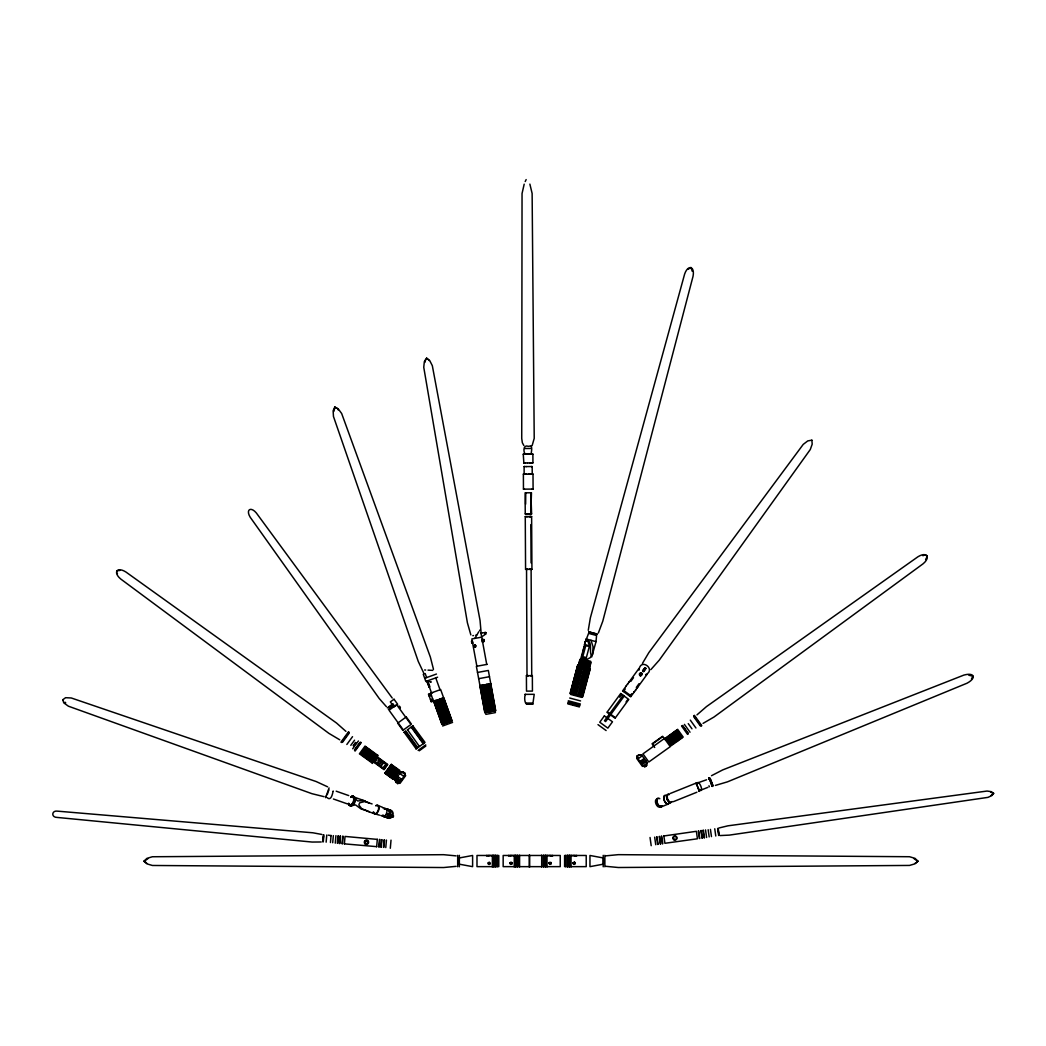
<?xml version="1.0" encoding="UTF-8"?>
<svg xmlns="http://www.w3.org/2000/svg" width="1046" height="1046" viewBox="0 0 1046 1046"><rect width="100%" height="100%" fill="white"/><g stroke="black" fill="none" stroke-linecap="round" stroke-linejoin="round"><path stroke-width="1.5" d="M692.282 271.332L690.922 267.436L688.294 269.175M529.328 513.9L530.78 513.874L531.473 492.771L525.118 492.81L525.249 513.913L526.975 513.913M588.27 630.293L590.349 617.885L684.633 274.052C687.954 264.272 695.028 266.181 693.04 276.301L602.771 621.206L598.364 633M481.134 633.013L480.049 620.474L432.325 365.695L429.749 360.609L426.663 358.111M424.911 362.374L425.722 359.366L427.67 359.013M591.735 656.953L596.024 641.643L596.56 635.51L588.584 633.379L585.472 641.525M322.743 841.769L323.358 834.813M323.044 840.618L323.528 836.081M323.279 841.821L323.894 834.865M326.143 842.174L326.77 835.009M330.444 842.54L331.059 835.401M332.706 842.736L333.334 835.597M335.269 843.154L335.923 835.636M337.361 843.338L338.015 835.819M337.845 843.377L338.499 835.859M339.558 843.534L340.212 836.002M339.832 843.547L340.486 836.029M342.029 843.743L342.696 836.225M342.447 843.782L343.101 836.264M344.369 843.952L345.036 836.434L377.305 839.389M376.665 846.776L377.318 839.258M378.757 846.959L379.41 839.441M379.253 846.999L379.907 839.48M380.966 847.155L381.62 839.624M381.228 847.168L381.895 839.65M383.437 847.365L384.091 839.846M383.843 847.404L384.497 839.886M385.778 847.574L386.432 840.056M390.302 848.28L391.021 840.134M474.309 646.18L474.544 645.042M512.109 863.395L510.814 864.048L510.069 862.898M550.941 862.44L550.471 864.048L549.176 862.898M574.751 862.27C576.974 864.114 572.515 865.643 573.208 862.898M573.313 862.649L573.953 864.048L575.274 863.159M529.106 704.076L532.845 704.036L534.218 694.309L524.765 694.374M639.014 670.107C640.283 657.202 656.744 669.532 645.617 674.657M510.03 863.578L512.135 863.159L512.109 863.826L510.566 864.375L510.173 862.649M583.603 650.468L584.23 646.624M404.828 775.295L405.181 773.399L403.442 772.131L400.827 772L395.074 779.898L395.976 782.356L397.728 783.624L399.245 782.944L404.998 775.06L405.181 773.399L403.939 776.524L399.755 773.465L403.442 772.131L400.644 772.249M592.546 654.652L593.069 646.807L591.003 640.296M672.003 801.589L670.146 802.805C666.21 801.72 664.995 793.247 669.165 794.555M670.146 802.805L667.531 799.301L667.139 795.378M646.611 765.646L647.33 762.9L641.643 754.964L638.805 754.754L637.053 756.01L637.432 757.971L643.12 765.907L644.859 766.901L646.611 765.646L644.584 766.522L642.898 765.594M927.109 556.773L925.605 559.518M570.305 693.42L577.876 665.178L570.815 691.877M572.384 687.248L577.85 666.851M570.985 693.603L578.464 665.334M571.874 692.164L579.026 665.491M581.498 656.352L584.021 646.912M571.874 693.838L579.445 665.609M572.345 693.969L579.915 665.727M573.313 694.23L580.87 665.988M573.522 694.283L581.079 666.041M574.672 694.583L582.23 666.354M574.869 694.649L582.439 666.407M576.333 695.041L583.982 666.812M577.863 695.446L585.355 667.191M579.144 695.786L586.714 667.557M579.562 695.904L587.133 667.662M580.308 696.1L587.878 667.858M580.739 696.218L588.297 667.976M581.21 696.348L588.78 668.106M581.798 696.505L589.369 668.263M581.968 696.544L589.107 669.871M582.361 696.649L590.127 668.459M380.836 815.422A4.21 3.753 -70.7 0 0 386.183 814.442L387.033 811.33A4.21 3.753 -70.7 0 0 382.862 807.93M327.058 797.562C332.118 802.557 333.138 788.959 333.243 791.286M62.799 699.748L65.597 697.695L71.272 697.97L316.206 781.558L327.62 786.827M327.28 794.594L327.96 792.489M641.603 762.351L643.355 761.096L644.166 758.494L639.969 761.501L641.603 762.351L642.074 764.443L646.271 761.423L641.433 763.541M329.072 787.913L325.633 797.68L326.247 795.993M524.19 184.148L522.046 193.523L521.732 438.444L522.346 442.746L523.863 445.544M328.496 791.011L328.941 789.952M488.26 862.649C489.816 866.964 490.43 859.289 488.116 863.578C488.142 864.781 490.195 864.781 490.221 863.578C485.396 863.708 492.666 862.414 488.43 862.662M642.427 663.439L648.847 652.612L803.236 444.38L807.76 440.915L811.853 440.17M525.197 181.559L526.151 179.572M532.166 445.504L534.218 438.366L532.126 193.458L529.877 184.109M388.445 815.396L388.981 814.442L393.518 816.024L392.995 816.991L387.765 814.991L388.288 814.023L388.981 814.442M993.7 793.443L991.778 795.627L987.986 797.366L729.271 835.126L720.066 835.558M916.924 862.074L917.538 861.093M479.513 630.686L480.036 629.914M645.63 760.534L644.297 762.416L643.355 761.096M625.822 686.49L626.279 685.862M627.443 684.267L627.901 683.639M628.881 682.293L629.339 681.652M642.623 670.826L644.924 667.649L645.997 668.433L643.682 671.597L642.623 670.826L645.199 667.858M643.682 671.597L645.722 668.237M633.889 692.439L634.373 691.772M634.504 691.602L634.02 692.269M635.497 690.229L636.06 689.458M637.145 687.967L637.615 687.34M340.983 742.124L348.501 731.821M341.519 742.516L349.037 732.2M342.46 742.385L349.194 733.141M346.841 744.477L352.528 736.672M350.802 745.34L354.555 740.189M353.286 745.628L355.601 742.464M353.456 745.746L355.758 742.582M352.711 748.766L358.412 740.96M354.45 750.034L360.151 742.229M354.79 749.864L360.086 742.608M354.777 750.662L360.844 742.346M355.156 750.936L361.21 742.621M359.393 753.839L365.106 746.007M360.229 754.454L365.956 746.609M360.726 754.82L366.44 746.975M361.563 755.434L367.29 747.589M362.086 755.8L367.8 747.955M362.923 756.415L368.637 748.57M363.407 756.781L369.133 748.936M364.256 757.382L369.97 749.551M364.557 757.618L370.284 749.773M365.394 758.219L371.121 750.387M365.891 758.585L371.618 750.74M366.728 759.2L372.454 751.355M367.251 759.579L372.964 751.734M368.087 760.181L373.801 752.336M368.584 760.547L374.298 752.702M369.421 761.161L375.135 753.316M370.049 761.619L375.762 753.774M370.885 762.22L376.599 754.375M371.591 762.743L377.318 754.898M372.284 763.449L378.194 755.343M374.847 761.933L377.619 758.141M378.874 764.221L381.136 761.109M379.371 764.626L381.633 761.514M380.679 765.633L382.954 762.521M381.189 766.038L383.451 762.926M474.871 638.4L478.754 631.771M383.32 767.633L385.595 764.521M383.79 767.973L386.066 764.861M391.374 764.286L384.85 773.242L393.296 779.401L399.834 770.444L391.269 764.417M396.46 781.702L395.976 782.356L395.244 779.649M397.728 783.624L398.199 782.97M399.938 783.454L405.704 775.557M638.936 668.499L622.592 690.922L630.699 696.832L647.043 674.409M623.403 691.511L625.233 689M630.738 681.443L633.497 677.677M619.677 697.211L621.782 694.322M623.168 695.342L604.483 720.746L605.621 721.57L624.201 696.087M629.888 696.244L631.719 693.72M636.308 687.431L639.067 683.653M626.083 701.879L627.482 699.957M510.173 862.872C511.259 860.544 513.952 864.872 510.03 863.381M549.451 862.44L549.137 863.578M549.281 862.872L550.941 862.662M573.313 862.872L574.228 862.139L575.143 862.872M917.996 861.237L914.975 863.826L909.51 865.434L618.317 867.513L605.791 866.31M696.963 714.876L706.455 706.612L917.97 556.747C926.743 551.32 930.992 557.283 923.043 563.833L713.934 717.059L703.056 723.374M641.172 674.905L641.146 673.663M971.486 678.959L972.898 676.174L968.858 675.258M650.874 669.597L659.228 660.183L810.284 449.519L812.193 444.158L811.879 440.196M510.343 862.662L512.109 863.12M573.483 862.662L574.502 862.401M387.321 707.867L393.048 703.723M389.086 707.161L390.106 706.429M391.191 705.645L392.734 704.52M391.622 705.775L392.969 704.795M388.354 709.293L394.067 705.148M403.978 732.331L405.783 731.023L417.812 747.642M407.404 729.847L411.562 726.839L423.591 743.458M412.987 725.806L412.163 726.395L424.192 743.026M416.007 748.949L425.016 742.425L412.856 725.898M418.099 750.387L425.722 744.87M419.198 750.832L425.814 746.046M662.445 736.789L652.612 743.824L654.116 745.929M643.12 765.907L647.33 762.9M485.658 634.098L481.67 636.857L480.964 633L485.985 632.582M711.502 775.701L722.681 769.921L963.85 675.101C974.467 672.133 976.781 677.965 967.092 683.182L727.467 781.846L715.399 785.415M485.658 634.098L485.985 632.582M640.191 673.689L641.381 673.729M915.172 863.159L916.1 862.754M116.799 570.737L119.924 570.462M353.417 805.132L355.614 804.949L360.909 808.872L365.995 810.519M922.886 555.714L923.893 555.308M667.936 794.424L668.512 794.345M670.041 793.574L696.1 783.101L699.434 791.391L698.297 788.253M697.682 782.892L706.547 779.78M667.06 799.484L667.531 799.301A4.432 2.314 68.1 0 0 672.094 801.563M698.846 790.148L699.146 790.815L707.907 787.35M673.31 801.694L696.898 792.214M661.307 806.845L668.342 804.021M549.673 862.492L550.719 862.492M991.111 795.431L993.347 793.391L990.627 792.031M718.994 827.974L727.951 825.817L987.084 791.051L991.216 791.652L993.661 793.221M474.675 644.898L476.218 645.827L475.342 647.252M474.897 644.82L475.394 647.226L474.675 647.003M427.906 683.94L428.193 684.999M334.798 406.986L333.125 410.79L333.465 416.478L418.269 661.451L423.643 672.84M424.702 678.279L436.47 674.042M437.607 677.207L425.84 681.443L423.264 674.278L425.199 673.585L426.637 677.586M427.67 683.509L426.938 681.482M428.925 687.052L429.867 686.712L427.722 680.763M430.874 693.08L440.654 689.549L451.924 720.903M432.783 692.609L428.481 694.165L431.266 701.879L435.554 700.323M428.625 694.557L430.821 693.773L433.305 700.689L431.122 701.474M429.252 696.283L431.436 695.498M430.494 699.748L432.691 698.963M433.659 701.382L443.752 697.747L452.068 720.851L441.974 724.486L433.737 701.356L442.118 724.433M442.628 725.989L452.578 722.407M640.505 673.179C638.962 681.469 644.532 668.093 639.851 674.971M641.002 675.01L639.904 674.422M640.845 675.35L641.499 673.624M147.787 858.779L144.374 861.093L146.728 863.185M456.121 866.35L443.596 867.539L152.389 865.473L146.937 863.865L143.917 861.276M605.791 855.85L618.317 854.66L909.51 856.726L914.975 858.335L917.996 861.198M459.351 857.942L472.609 855.471L472.609 866.65L459.351 864.192M603.215 864.192L589.957 866.65L589.957 855.471L603.215 857.942M426.611 358.124L424.349 361.602L423.748 367.264L467.405 622.801L470.844 634.909M481.068 633.588L481.748 632.856M472.818 635.667L473.511 635.55M475.786 635.131L476.675 634.961M487.214 664.341L476.375 666.328L485.004 712.679M477.499 672.46L488.338 670.46L495.712 710.718L484.834 712.705L479.879 685.666L490.77 683.666M478.637 678.684L489.489 676.684M485.802 714.366L495.464 712.588M663.857 835.976L696.375 831.308L697.434 838.787L664.903 843.285L663.844 835.846M321.227 841.978L312.126 842.056L57.203 817.436C50.901 817.501 51.568 810.022 57.752 811.173L312.937 832.799L321.88 834.46M401.076 780.447L398.251 779.244L396.892 777.4M531.564 454.173C530.047 454.709 534.441 443.949 528.478 446.341C522.974 444.132 523.222 452.055 525.275 454.226M523.85 462.96L523.262 454.226L525.916 454.226M532.937 462.894L532.885 454.16L530.217 454.199M530.662 474.113L533.002 474.073L533.094 489.083L523.458 489.149L523.379 474.126L525.707 474.139M524.151 474.126L524.098 466.555L526.583 466.581M532.231 474.086L532.179 466.516L531.381 466.542M533.002 474.073L531.42 474.1M523.458 489.136L524.425 489.11M525.249 513.9L528.845 513.9M531.603 513.874L529.877 513.887L531.603 513.861L530.845 492.784M527.302 569.351L525.576 569.351L525.262 516.606L527.524 516.619M531.616 516.58L529.891 516.593L531.616 516.567L531.93 569.312L530.204 569.325M525.576 569.338L526.805 569.325M528.465 675.677L527.001 675.651L526.543 569.338M529.655 569.338L531.106 569.312L531.734 675.638M526.413 675.664L527.485 675.651L526.413 675.677L526.504 691.118L532.44 691.092L532.349 675.638L528.23 675.677M532.349 675.638L531.263 675.651M526.53 703.082L532.166 703.043M525.707 694.335C524.334 694.387 523.68 705.749 528.322 704.076L526.465 704.063M530.636 448.473L524.778 448.499M523.641 462.933L524.451 462.92M525.759 492.797L525.628 504.172M531.969 462.92L529.891 462.933M531.525 466.542L526.504 466.581M529.42 454.212L532.885 454.16M529.747 474.113L531.146 474.113M529.354 516.606L530.806 516.58L528.753 516.606M530.283 675.664L531.198 675.664M528.531 454.212L529.93 454.212M529.982 462.947L527.485 462.96M528.714 474.126L530.047 474.126M528.727 513.9L530.78 513.874M529.054 569.338L529.969 569.338M527.432 454.226L528.701 454.226M528.818 474.126L526.321 474.139M528.858 516.606L527.21 516.619M529.171 569.338L527.524 569.351M526.203 454.239L527.602 454.226M527.511 462.96L525.157 462.96M527.197 513.913L528.008 513.913M529.982 704.023L532.832 704.023M525.118 454.239L526.713 454.226M525.236 474.152L526.622 474.139M526.792 569.351L527.838 569.338M492.365 855.471L476.989 855.471L476.989 866.637L492.365 866.65M514.279 855.471L503.165 855.471L503.165 866.637L514.279 866.65M519.587 855.471L529.289 855.471M529.642 855.471L541.697 855.471M547.006 855.471L560.238 855.471L560.238 866.637L547.006 866.65M571.038 855.471L586.218 855.471L586.218 866.637L571.038 866.65M492.365 855.837L489.698 855.471M514.279 855.837L511.612 855.471M547.006 855.837L549.673 855.471M571.038 855.837L573.705 855.471M549.137 863.381L551.242 863.381L551.111 862.649M519.587 866.65L529.289 866.65M529.642 866.65L541.697 866.65M524.268 462.96L525.301 462.96M526.988 516.619L525.262 516.619M530.701 569.299L531.93 569.299M527.001 675.677L527.929 675.677M530.819 446.289L531.512 446.289M524.216 454.239L523.262 454.226M523.641 462.96L524.451 462.96M524.203 466.581L524.909 466.581M524.948 474.139L523.379 474.139M532.126 489.07L533.094 489.083M424.65 669.976L425.63 670.028M428.023 670.133L430.403 670.238M431.397 670.29L432.783 670.355M641.865 755.264L639.08 755.134L637.328 756.389L637.655 758.285M924.873 555.099L927.018 555.609M344.382 843.861L376.678 846.645M324.168 796.699L311.97 793.692L68.395 706.194L63.78 702.873L62.786 699.787M328.339 835.153L331.046 835.662M456.121 855.876L443.596 854.687L152.389 856.752L146.937 858.361L143.917 861.224M369.107 802.883L363.171 800.517L357.732 800.961L355.692 799.236A4.472 2.458 -70.7 0 0 353.247 797.327M914.112 858.74L917.538 861.067M588.976 631.889L596.952 634.02M588.872 631.915L597.031 634.098M588.82 632.477L596.795 634.621M585.969 638.949L596.024 641.643M581.328 656.3L581.994 656.483L585.159 641.996L586.505 639.642C592.611 641.656 589.447 649.828 590.99 654.561A2.367 1.438 -75 0 1 590.127 657.751L587.329 659.176L580.988 657.568M580.7 658.627L590.755 661.32M579.863 659.359L591.121 662.366M579.628 660.196L590.898 663.216M579.445 660.889L590.702 663.909M579.249 661.634L590.506 664.641M579.066 662.314L590.323 665.334M578.883 663.007L590.14 666.027M578.673 663.752L589.944 666.773M578.464 664.55L589.722 667.557M570.475 694.374L581.733 697.381M569.704 698.035L580.582 700.938M568.318 700.781L580.399 704.023M567.965 702.075L580.059 705.305M567.913 703.121L579.589 706.246M567.73 703.814L579.392 706.939M372.101 803.929L364.688 801.576L359.654 802.805L358.843 804.975L361.785 808.754L369.421 811.722M374.716 813.801L379.515 815.174M334.838 406.972L338.303 408.934L341.663 413.523L430.364 657.097L433.475 669.296M354.581 797.287L365.198 801.001M336.184 791.181L348.749 795.588M386.719 813.474L393.518 816.024M386.183 814.442L392.995 816.991M333.413 799L347.494 803.929M366.584 810.951L374.311 813.657M377.907 805.446L382.575 807.355M339.754 739.81L328.928 733.39L120.695 578.987C112.785 572.371 117.113 566.461 125.834 571.953L336.498 723.008L345.912 731.35M336.917 408.241L334.864 407.456L333.805 411.47M624.266 690.909L630.921 695.76M606.994 712.313L615.087 718.223M597.998 724.63L606.105 730.539M402.958 772.785L404.71 774.053M391.073 764.704L397.088 769.124M390.956 764.861L399.454 770.967M394.277 767.908L399.114 771.425M390.524 765.45L398.984 771.608M390.197 765.907L398.644 772.066M389.713 766.574L398.16 772.733M378.116 758.494L386.654 764.718M389.583 766.744L398.029 772.916M388.994 767.542L397.454 773.713M388.864 767.725L397.323 773.883M388.105 768.771L396.552 774.942M388.053 768.849L396.499 775.008M387.334 769.817L395.741 776.054M375.331 762.325L383.869 768.548M386.628 770.797L395.074 776.969M386.392 771.111L394.852 777.27M386.013 771.634L394.46 777.806M385.791 771.948L394.237 778.106M385.543 772.288L393.989 778.446M385.242 772.693L393.701 778.852M385.15 772.824L391.191 777.23M395.074 779.898L399.245 782.944M384.954 773.099L393.401 779.27M372.755 812.363L373.788 813.252A4.472 2.458 -70.7 0 0 378.338 809.957A4.472 2.458 -70.7 0 0 376.168 805.355M386.366 706.638L379.24 698.532L250.269 517.325C245.562 509.82 250.661 506.146 256.322 512.945L392.224 698.022M64.996 702.167L65.728 702.86M399.467 706.207L400.409 707.501M398.801 706.285L400.121 708.116M410.11 723.296L396.656 704.703L389.034 710.234L403.351 730.016M411.183 727.114L423.212 743.732M407.495 729.781L419.433 746.465M405.286 731.376L417.315 747.995M404.802 731.729L407.574 735.573M404.109 732.226L416.138 748.858M694.374 715.307L701.801 725.689M693.838 715.699L701.265 726.068M693.668 716.628L700.323 725.937M690.308 720.132L695.93 727.99M688.242 723.623L691.955 728.814M684.385 724.368L690.02 732.226M682.633 725.623L688.268 733.481M682.332 725.479L688.294 733.808M681.574 726.002L687.562 734.37M677.586 729.271L683.234 737.155M676.736 729.873L682.384 737.77M676.239 730.226L681.887 738.123M675.389 730.827L681.051 738.724M674.879 731.206L680.528 739.091M674.029 731.808L679.678 739.705M673.532 732.161L679.181 740.058M672.696 732.762L678.344 740.66M672.382 732.985L678.03 740.882M671.532 733.599L677.193 741.483M671.035 733.952L676.697 741.836M670.198 734.553L675.847 742.451M669.675 734.92L675.324 742.817M668.839 735.534L674.487 743.418M668.342 735.887L673.99 743.784M667.492 736.489L673.14 744.386M666.864 736.933L672.513 744.83M666.014 737.548L671.663 745.432M665.308 738.058L670.957 745.955M664.981 739.574L662.615 736.279L652.076 743.824L654.691 747.485M638.805 754.754L642.257 755.813L638.047 758.821L637.053 756.01M636.739 758.468L642.427 766.417M428.494 359.706L429.056 360.543M337.61 408.973L338.211 409.888M711.921 785.742L712.248 786.474L711.62 784.709M696.205 783.336L697.839 787.115M699.016 790.488L699.369 791.221L698.257 788.174M709.776 777.858L712.221 783.925M696.126 783.075L696.623 784.173M116.969 572.947L117.466 573.809M700.219 790.384C704.023 791.809 698.898 779.78 697.277 783.062M708.979 778.172L709.45 779.309M711.476 784.775L711.947 785.899M698.82 790.057L699.251 790.828M710.195 778.512L713.15 786.108L712.169 783.938M709.28 778.878L709.776 780.094M709.672 779.78L710.156 781.022M710.116 780.852L711.032 783.14M708.953 785.781L709.358 786.775M710.953 782.996L711.45 784.225M711.319 783.912L711.803 785.141M708.861 778.224L709.123 778.943M443.099 697.983L451.401 721.086M435.698 677.73L440.039 689.772M442.942 698.048L451.257 721.139M442.406 698.231L450.813 721.295M441.817 698.453L450.133 721.544M441.151 698.689L449.466 721.779M440.915 698.78L449.231 721.871M440.105 699.068L448.42 722.158M439.856 699.159L448.172 722.25M437.607 699.97L445.844 723.087M436.561 700.349L444.877 723.44M436.104 700.506L444.419 723.61M435.659 700.663L443.975 723.767M435.201 700.833L443.517 723.937M434.966 700.912L443.282 724.015M427.147 680.802L431.488 692.857M437.123 708.286L438.679 712.627M427.003 681.024L429.135 686.974M436.98 708.351L438.536 712.679M439.582 715.569L442.693 724.224M434.168 701.199L442.484 724.303M485.056 632.255L485.409 634.177M483.997 639.524L484.324 641.303M483.631 639.354L484.05 641.59M482.637 639.354L483.108 641.943M490.574 683.705L495.543 710.744M486.73 664.432L481.722 637.145L471.851 638.949L476.871 666.237M490.169 683.783L494.85 709.227M490.012 683.809L495.059 710.835M481.801 639.511L482.284 642.1M490.116 687.078L491.568 695.028M492.156 698.205L492.744 701.395M489.319 683.94L494.287 710.979M488.757 684.032L493.725 711.071M488.051 684.162L493.006 711.202M488.051 685.81L492.718 711.254M486.887 684.385L491.842 711.424M486.599 684.437L491.555 711.476M485.239 684.685L490.313 711.698M484.089 684.895L488.953 711.947M482.925 685.104L487.894 712.143M482.402 685.208L487.358 712.248M482.219 686.882L483.683 694.832M484.259 698.022L485.723 705.972M486.312 709.149L486.887 712.326M481.395 685.392L486.364 712.431M481.16 685.431L486.129 712.47M472.426 640.976L472.831 643.159M483.317 699.839L483.893 703.017M480.375 685.575L485.344 712.614M471.968 641.015L472.387 643.238M471.485 641.263L471.838 643.185M573.169 863.159L575.248 862.898M718.197 828.406L719.203 835.401M718.184 830.315L718.759 833.662M717.661 828.471L718.654 835.479M714.758 828.785L715.778 836.002M710.43 829.4L711.463 836.604M708.155 829.726L709.175 836.931M705.527 829.909L706.612 837.48M703.422 830.21L704.494 837.781M702.925 830.289L704.01 837.859M701.199 830.524L702.284 838.094M700.925 830.563L702.01 838.134M698.715 830.877L699.787 838.461M698.297 830.942L699.382 838.513M661.726 836.146L662.811 843.717M661.242 836.212L662.314 843.782M659.516 836.46L660.588 844.03M659.242 836.499L660.314 844.07M657.019 836.813L658.104 844.384M656.613 836.878L657.686 844.449M654.665 837.153L655.75 844.723M650.037 837.493L651.2 845.691M530.845 524.569L531.08 562.918M604.876 855.34L604.876 866.794M603.424 857.955L603.424 864.218M603.215 855.34L603.215 866.794M571.038 855.118L571.038 867.016M569.795 855.118L569.795 867.016M569.259 855.118L569.259 867.016M567.965 855.118L567.965 867.016M567.285 855.118L567.285 867.016M565.729 855.118L565.729 867.016M564.605 855.471L564.605 866.637M547.006 855.118L547.006 867.016M545.764 855.118L545.764 867.016M545.228 855.118L545.228 867.016M543.933 855.118L543.933 867.016M543.253 855.118L543.253 867.016M541.697 855.118L541.697 867.016M529.642 855.118L529.642 867.016M529.289 855.118L529.289 867.016M519.587 855.118L519.587 867.016M518.032 855.118L518.032 867.016M517.339 855.118L517.339 867.016M516.057 855.118L516.057 867.016M515.521 855.118L515.521 867.016M514.279 855.118L514.279 867.016M498.785 855.471L498.785 866.637M497.674 855.118L497.674 867.016M496.118 855.118L496.118 867.016M495.425 855.118L495.425 867.016M494.143 855.118L494.143 867.016M493.607 855.118L493.607 867.016M492.365 855.118L492.365 867.016M459.351 855.34L459.351 866.794M458.475 858.4L458.475 864.14M457.69 855.34L457.69 866.794M669.074 802.766A4.432 2.314 68.1 0 1 664.668 801.171A4.432 2.314 68.1 0 1 665.452 795.496M667.453 799.432A4.432 2.314 68.1 0 1 669.152 794.463M669.218 802.936A4.681 2.445 68.1 0 1 664.315 800.7A4.681 2.445 68.1 0 1 666.106 795.444M662.183 805.773A4.681 2.445 68.1 0 1 658.719 805.825A4.681 2.445 68.1 0 1 656.705 799.85A4.681 2.445 68.1 0 1 659.817 798.752M661.556 805.982A4.132 2.157 68.1 0 1 658.012 804.374A4.132 2.157 68.1 0 1 657.476 799.066M660.353 806.008A4.132 2.157 68.1 0 1 656.012 804.021A4.132 2.157 68.1 0 1 657.607 799.379M352.92 796.804A4.472 2.458 -70.7 0 1 353.966 802.661A4.472 2.458 -70.7 0 1 349.456 804.204M386.222 809.107A4.21 3.753 -70.7 0 1 390.066 814.651M389.543 815.619A4.21 3.753 -70.7 0 1 384.183 816.599M383.503 815.867A4.21 3.753 -70.7 0 1 383.032 814.952M353.064 797.575A4.145 2.249 -70.7 0 1 355.039 801.824A4.145 2.249 -70.7 0 1 350.855 804.897M350.776 797.418A4.145 2.275 -70.7 0 1 353.666 798.477A4.145 2.275 -70.7 0 1 352.044 803.838A4.145 2.275 -70.7 0 1 348.88 803.707M387.112 810.075A4.21 3.753 -70.7 0 1 391.923 815.305M391.4 816.259A4.21 3.753 -70.7 0 1 385.359 816.521M384.536 809.186A4.21 3.753 -70.7 0 1 389.36 814.403L388.837 815.357A4.21 3.753 -70.7 0 1 382.797 815.619M384.287 809.094A4.21 3.753 -70.7 0 1 389.099 814.311L388.576 815.279A4.21 3.753 -70.7 0 1 382.535 815.527M352.75 796.464A4.733 2.602 -70.7 0 1 353.862 802.674A4.733 2.602 -70.7 0 1 349.089 804.309M350.985 797.026A4.733 2.602 -70.7 0 1 354.293 798.242A4.733 2.602 -70.7 0 1 352.45 804.348A4.733 2.602 -70.7 0 1 348.828 804.217M388.981 810.075A4.21 3.753 -70.7 0 1 392.825 815.619M392.302 816.573A4.21 3.753 -70.7 0 1 386.942 817.567M350.711 796.934A4.733 2.602 -70.7 0 1 354.019 798.137A4.733 2.602 -70.7 0 1 352.175 804.256A4.733 2.602 -70.7 0 1 348.553 804.113M375.854 805.943A4.472 2.458 -70.7 0 1 378.887 809.539A4.472 2.458 -70.7 0 1 374.193 813.396M373.801 812.729A4.472 2.458 -70.7 0 1 373.592 811.853M386.732 809.774A3.36 3.007 -70.7 0 1 387.491 809.957M386.458 816.717A3.36 3.007 -70.7 0 1 385.778 816.311M352.973 796.542A4.733 2.602 -70.7 0 1 353.81 803.289A4.733 2.602 -70.7 0 1 349.089 803.459M353.443 805.132A4.472 2.458 -70.7 0 1 350.868 805.224M352.018 796.451A4.955 2.72 -70.7 0 1 354.777 799.301A4.955 2.72 -70.7 0 1 351.979 805.289A4.955 2.72 -70.7 0 1 348.723 803.485M350.972 796.856A4.955 2.72 -70.7 0 1 354.476 798.464A4.955 2.72 -70.7 0 1 351.979 805.002A4.955 2.72 -70.7 0 1 348.462 803.393M429.984 681.652L430.952 682.005L429.984 681.652M551.242 863.578L549.921 864.467L549.137 863.159L551.242 863.578M377.057 762.286L378.129 762.691L377.057 762.286M378.299 760.573L379.371 760.991L378.299 760.573M577.68 665.125L570.109 693.367L582.753 696.754L590.31 668.512L577.68 665.125M585.786 645.526L582.805 656.653L586.361 657.594L589.343 646.467L585.786 645.526M585.538 641.276L584.479 644.506L589.513 645.853L587.983 641.512L586.296 640.44L585.538 641.276M486.364 855.615L487.632 855.654L486.429 855.576M488.168 855.615L489.397 855.654L488.234 855.589M508.291 855.615L509.546 855.654L508.343 855.576M510.095 855.615L511.311 855.654L510.147 855.589M549.987 855.615L551.216 855.654L549.987 855.615M551.765 855.615L553.02 855.654L551.83 855.576M574.019 855.615L575.248 855.654L574.019 855.615M575.797 855.615L577.052 855.654L575.862 855.576M377.305 756.873L373.553 762.011L384.026 769.647L387.778 764.508L377.305 756.873M377.397 757.487L374.167 761.906L383.934 769.032L387.151 764.6L377.397 757.487M398.251 779.244L397.375 780.434L395.689 779.048L399.873 782.094L399.114 781.715L401.808 779.44L397.624 776.394L398.251 779.244M604.379 715.895L599.763 722.237L607.857 728.134L612.485 721.805L604.379 715.895M620.683 693.537L607.334 711.842L615.44 717.739L628.79 699.434L620.683 693.524M394.015 699.238L390.354 701.892L393.989 706.913L397.65 704.259L394.015 699.238M406.253 716.941L397.663 723.152L402.867 730.356L411.457 724.146L406.253 716.941M664.419 738.489L642.963 753.852L648.808 761.998L670.264 746.648L664.419 738.489M532.61 462.907L531.786 462.92L532.61 462.881M529.145 704.023L528.269 704.036L529.145 704.076M708.77 777.74L709.083 778.76L708.77 777.74M447.047 722.655L438.732 699.565L446.969 722.681M639.904 675.363A1.321 1.321 0 0 0 641.996 674.435A1.321 1.321 0 0 0 640.139 673.101A1.321 1.321 0 0 0 639.904 675.363M365.224 843.991A2.17 2.17 0 0 0 368.623 842.396A2.17 2.17 0 0 0 365.551 840.252A2.17 2.17 0 0 0 365.224 843.991M365.59 843.481A1.543 1.543 0 0 0 368.009 842.344A1.543 1.543 0 0 0 365.812 840.814A1.543 1.543 0 0 0 365.59 843.481M365.642 843.39A1.438 1.438 0 0 0 367.904 842.344A1.438 1.438 0 0 0 365.865 840.906A1.438 1.438 0 0 0 365.642 843.39M674.016 839.258A1.556 1.556 0 0 0 676.5 838.199A1.556 1.556 0 0 0 674.343 836.565A1.556 1.556 0 0 0 674.016 839.258M673.716 839.663A2.066 2.066 0 0 0 676.997 838.251A2.066 2.066 0 0 0 674.134 836.107A2.066 2.066 0 0 0 673.716 839.663"/></g></svg>
